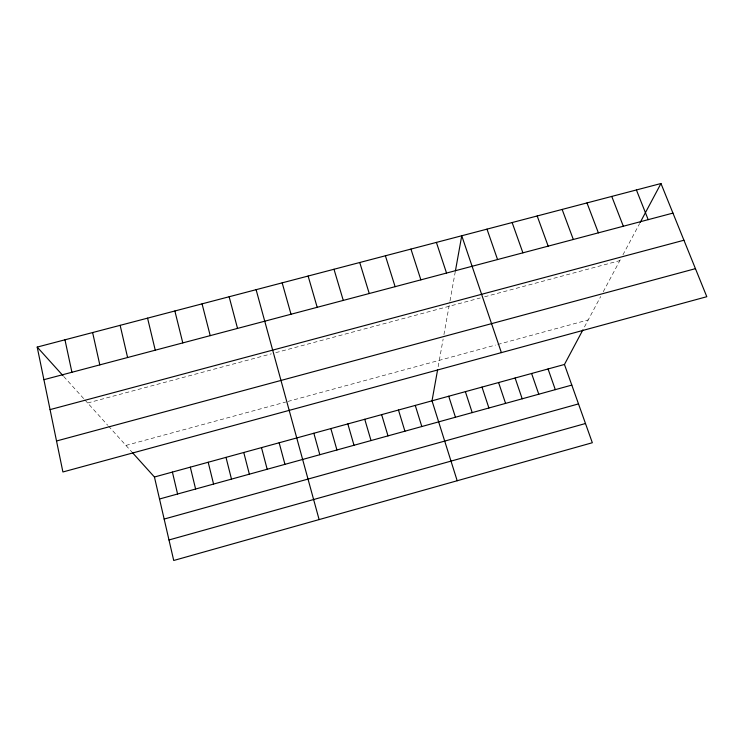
<?xml version="1.0" encoding="UTF-8"?>
<svg xmlns="http://www.w3.org/2000/svg" width="744" height="744" viewBox="0 0 744 744"><rect width="100%" height="100%" fill="white"/><g stroke="black" fill="none" stroke-linecap="round" stroke-linejoin="round"><path stroke-width="0.56" stroke-dasharray="3.72 2.79" d="M438.151 366.736L443.145 339.013M443.936 334.623L449.832 301.915M450.027 300.818L455.198 272.081M584.468 326.942L600.715 296.484M603.217 291.806L620.868 258.707M622.923 254.848L639.645 223.498M125.931 445.414L285.743 402.03M287.919 401.435L495.56 345.067M497.755 344.472L588.216 319.911M87.643 402.978L271.365 353.837M275.773 352.656L480.326 297.944M484.632 296.791L619.836 260.632M63.705 376.455L84.165 399.128M84.853 399.9L107.74 425.252M108.512 426.117L131.902 452.027"/><path stroke-width="1.12" d="M437.602 369.824L432.013 400.821L457.188 480.754M455.402 270.965L461.745 235.755L501.382 352.619M132.627 452.836L154.436 477.006L564.454 364.467L582.915 329.852M640.175 222.502L660.97 183.517L706.8 296.707L62.905 471.975L37.2 347.085L660.97 183.517M164.154 519.061L578.506 403.908M168.981 539.967L585.481 423.513M159.523 499.001L571.801 385.094M56.525 440.987L695.445 268.658M50.071 409.609L683.941 240.238M43.915 379.682L672.948 213.1M37.2 347.085L62.989 375.655M636.408 189.953L648.191 219.657M611.754 196.425L623.332 226.241M586.997 202.917L598.381 232.853M562.139 209.436L573.317 239.484M537.187 215.974L548.17 246.143M564.454 364.467L592.326 442.736L173.724 560.483L154.436 477.006M512.142 222.54L522.911 252.839M548.049 368.968L555.312 389.651M486.995 229.133L497.559 259.554M531.597 373.479L538.777 394.227M515.108 378.008L522.195 398.803M498.582 382.546L505.576 403.397M436.393 242.404L446.539 273.057M482 387.094L488.91 408M465.381 391.66L472.198 412.613M410.948 249.082L420.881 279.856M448.725 396.236L455.449 417.245M385.392 255.778L395.12 286.682M415.264 405.415L421.811 426.535M359.743 262.502L369.247 293.527M398.477 410.028L404.922 431.204M381.635 414.65L387.996 435.882M333.991 269.254L343.272 300.409M364.755 419.281L371.024 440.569M308.128 276.043L317.195 307.309M347.829 423.922L354.005 445.275M330.857 428.581L336.939 449.99M282.171 282.85L291.016 314.247M313.847 433.25L319.827 454.714M319.12 519.591L256.103 289.676M279.158 442.773L284.952 464.349M229.143 296.754L237.531 328.411M261.488 447.628L267.18 469.259M243.772 452.492L249.361 474.179M202.061 303.85L210.217 335.646M225.999 457.365L231.486 479.117M174.868 310.983L182.792 342.91M208.19 462.257L213.575 484.065M190.315 467.158L195.607 489.031M147.563 318.144L155.254 350.201M172.403 472.077L177.583 494.007M120.147 325.333L127.596 357.529M92.619 332.549L99.817 364.886M64.97 339.803L71.926 372.27"/></g></svg>
